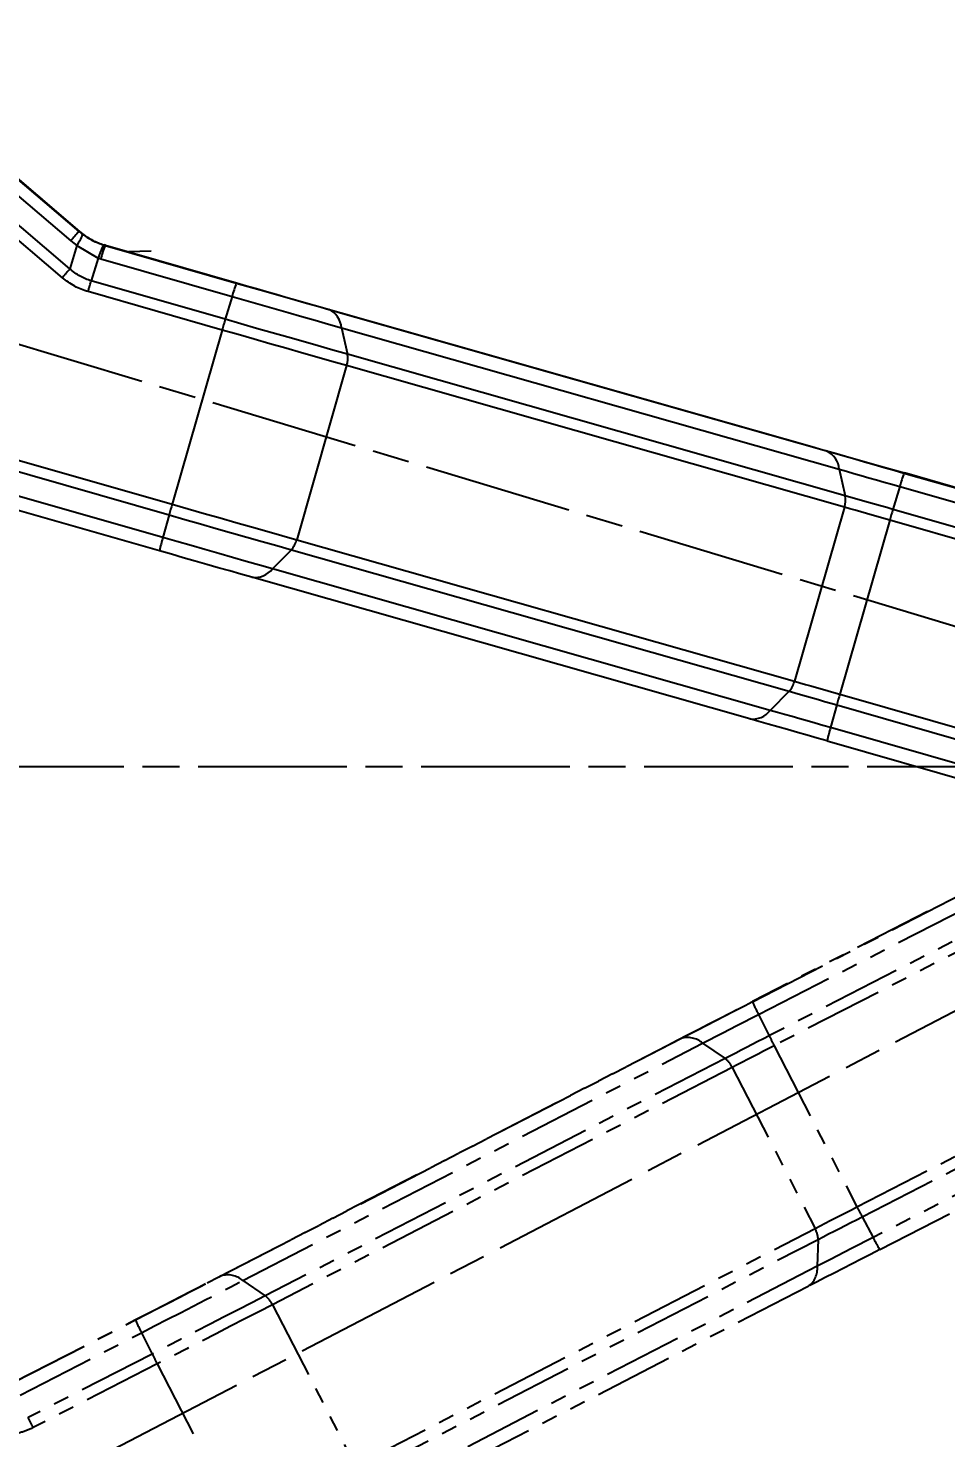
# Model space of a CAD drawing. Header units: millimetres. Extents: x 7861 to 11104, y 3791 to 6084.
# Drawn here: x 10618.1 to 10692.2, y 4411 to 4524.8 of the extents above; entities that cross this region are included whole.
import ezdxf

# ---------------------------------------------------------------- set-up
doc = ezdxf.new("R2010")
doc.units = ezdxf.units.MM
doc.linetypes.add('AM_ISO08W050', pattern=[18, 12, -1.5, 3, -1.5])
doc.linetypes.add('PHANTOM', pattern=[12.7, 6.35, -1.27, 1.27, -1.27, 1.27, -1.27])
for name, color, linetype, lineweight in [('AM_5', 3, 'Continuous', 25), ('AM_7', 4, 'AM_ISO08W050', 25), ('标注', 3, 'Continuous', 13)]:
    doc.layers.add(name, color=color, linetype=linetype, lineweight=lineweight)
doc.styles.add('SLDTEXTSTYLE1', font='txt.shx', dxfattribs={"width": 0.7, "bigfont": 'gbcbig.shx'})
doc.dimstyles.new('SLDDIMSTYLE12$0', dxfattribs={"dimtxt": 12, "dimasz": 10, "dimexe": 0, "dimexo": 0.0625, "dimgap": 0.875, "dimtad": 1, "dimdec": 1, "dimlfac": 1.8, "dimrnd": 1e-09, "dimzin": 12, "dimdsep": 46, "dimtxsty": 'SLDTEXTSTYLE1', "dimcen": 0.09, "dimdle": 8.16, "dimclrd": 3, "dimclre": 3, "dimadec": 0, "dimazin": 3, "dimtfac": 1, "dimtdec": 1, "dimtofl": 0, "dimtmove": 0, "dimatfit": 3, "dimfxl": 0, "dimfrac": 2, "dimtolj": 1, "dimlwd": 5, "dimlwe": 5, "dimarcsym": 0})
doc.dimstyles.new('SLDDIMSTYLE12$2', dxfattribs={"dimtxt": 12, "dimasz": 10, "dimexe": 0, "dimexo": 0.0625, "dimgap": 0.875, "dimtad": 1, "dimdec": 1, "dimlfac": 1.8, "dimrnd": 1e-09, "dimzin": 12, "dimdsep": 46, "dimtxsty": 'SLDTEXTSTYLE1', "dimcen": 0.09, "dimdle": 8.16, "dimclrd": 3, "dimclre": 3, "dimadec": 0, "dimazin": 3, "dimtfac": 1, "dimtdec": 1, "dimtofl": 0, "dimtmove": 0, "dimatfit": 3, "dimfxl": 0, "dimfrac": 2, "dimtolj": 1, "dimlwd": 5, "dimlwe": 5, "dimarcsym": 0})

# ---------------------------------------------------------------- blocks, each defined once
blk = doc.blocks.new('*D98')
at = {"layer": 'Defpoints', "color": 0, "transparency": 16777216}
for p in [(10426.44, 4556.8), (10427.86, 4475.73), (10730.7, 4465.16), (10730.7, 4465.16), (10449.09, 4318.39)]:
    blk.add_point(p, dxfattribs=at)
at = {"layer": '标注', "color": 3, "linetype": 'Continuous', "lineweight": 5, "transparency": 16777216}
blk.add_arc((10730.7, 4465.16), 303.03, 165.1292, 205.6373, dxfattribs=at)
at = {"layer": '标注', "color": 3, "transparency": 16777216}
for points in [[(10436.22, 4543.39), (10439.43, 4542.48), (10440.55, 4552.55)], [(10459, 4334.79), (10456.02, 4333.3), (10461.98, 4325.1)]]:
    blk.add_solid(points, dxfattribs=at)
at = {"layer": '标注', "color": 0, "transparency": 16777216, "insert": (10434.86, 4437.28), "char_height": 10, "attachment_point": 5, "rotation": 275.3833, "style": 'SLDTEXTSTYLE1'}
blk.add_mtext('\\A1;60%%D', dxfattribs=at)
blk = doc.blocks.new('*D99')
at = {"layer": 'AM_5', "color": 3, "lineweight": 5, "transparency": 16777216}
blk.add_line((10480.14, 4465.19), (10478.69, 4465.19), dxfattribs=at)
at = {"layer": 'AM_5', "color": 3, "linetype": 'Continuous', "lineweight": 5, "transparency": 16777216}
blk.add_arc((10730.6, 4465.19), 251.91, 165.5129, 177.7254, dxfattribs=at)
at = {"layer": 'AM_5', "color": 3, "transparency": 16777216}
for points in [[(10485.09, 4528.66), (10488.3, 4527.76), (10489.39, 4537.84)], [(10480.55, 4475.16), (10477.22, 4475.22), (10478.69, 4465.19)]]:
    blk.add_solid(points, dxfattribs=at)
at = {"layer": 'Defpoints', "color": 0, "transparency": 16777216}
for p in [(10426.44, 4556.8), (10483.46, 4514.01), (10480.2, 4465.19), (10733.85, 4465.19), (10730.7, 4465.16)]:
    blk.add_point(p, dxfattribs=at)
at = {"layer": 'AM_5', "color": 0, "transparency": 16777216, "insert": (10474.57, 4502.91), "char_height": 12, "attachment_point": 5, "rotation": 81.6192, "style": 'SLDTEXTSTYLE1'}
blk.add_mtext('\\A1;15%%D', dxfattribs=at)
blk = doc.blocks.new('*D85')
at = {"layer": 'AM_5', "color": 3, "linetype": 'Continuous', "lineweight": 5, "transparency": 16777216}
for p, q in [((10493.77, 4537.76), (10511.2, 4595.62)), ((10738.62, 4527.12), (10520.77, 4592.74))]:
    blk.add_line(p, q, dxfattribs=at)
at = {"layer": 'AM_5', "color": 3, "lineweight": 5, "transparency": 16777216}
blk.add_line((10730.44, 4465.28), (10748.2, 4524.24), dxfattribs=at)
at = {"layer": 'AM_5', "color": 3, "transparency": 16777216}
for points in [[(10521.26, 4594.33), (10520.29, 4591.14), (10511.2, 4595.62)], [(10739.11, 4528.72), (10738.14, 4525.53), (10748.2, 4524.24)]]:
    blk.add_solid(points, dxfattribs=at)
at = {"layer": 'Defpoints', "color": 0, "transparency": 16777216}
for p in [(10511.2, 4595.62), (10493.75, 4537.7), (10730.42, 4465.22)]:
    blk.add_point(p, dxfattribs=at)
at = {"layer": 'AM_5', "color": 0, "transparency": 16777216, "insert": (10631.68, 4566.51), "char_height": 12, "attachment_point": 5, "rotation": 343.2384, "style": 'SLDTEXTSTYLE1'}
blk.add_mtext('\\A1;225', dxfattribs=at)

msp = doc.modelspace()

# ---------------------------------------------------------------- linework, layer by layer
at = {"color": 7, "linetype": 'Continuous', "lineweight": 25}
for p, q in [((10501.92, 4522.13), (10629.502, 4485.543)), ((10502.163, 4522.994), (10629.746, 4486.408)), ((10629, 4483.711), (10500.662, 4520.514)), ((10628.724, 4482.636), (10500.385, 4519.44)), ((10616.009, 4513.737), (10622.23, 4508.43)), ((10616.042, 4513.744), (10622.263, 4508.437)), ((10615.342, 4512.985), (10621.563, 4507.678)), ((10621.493, 4505.4), (10614.784, 4511.123)), ((10620.886, 4504.692), (10614.177, 4510.415)), ((10621.563, 4507.678), (10622.057, 4507.281)), ((10622.23, 4508.43), (10622.263, 4508.437)), ((10622.263, 4508.437), (10622.509, 4508.238)), ((10624.362, 4507.309), (10624.252, 4507.342)), ((10624.252, 4507.341), (10624.362, 4507.309)), ((10624.332, 4507.302), (10624.362, 4507.309)), ((10624.332, 4507.302), (10634.925, 4504.265)), ((10624.362, 4507.309), (10634.955, 4504.271)), ((10622.057, 4507.281), (10621.493, 4505.4)), ((10622.057, 4507.281), (10623.77, 4506.279)), ((10623.77, 4506.279), (10623.217, 4504.433)), ((10623.77, 4506.279), (10623.988, 4506.214)), ((10623.988, 4506.214), (10634.582, 4503.176)), ((10628.047, 4506.841), (10626.228, 4506.774)), ((10634.029, 4501.332), (10623.217, 4504.433)), ((10633.777, 4500.466), (10622.964, 4503.567)), ((10634.582, 4503.176), (10634.029, 4501.332)), ((10641.202, 4502.487), (10681.387, 4491.059)), ((10642.391, 4502.132), (10682.576, 4490.705)), ((10643.419, 4500.652), (10643.902, 4498.512)), ((10643.419, 4500.652), (10683.604, 4489.225)), ((10633.777, 4500.466), (10629.746, 4486.408)), ((10684.087, 4487.085), (10643.902, 4498.512)), ((10643.833, 4497.594), (10639.802, 4483.535)), ((10684.018, 4486.166), (10643.833, 4497.594)), ((10683.604, 4489.225), (10684.087, 4487.085)), ((10688.823, 4488.921), (10712.618, 4482.097)), ((10704.115, 4484.55), (10688.853, 4488.927)), ((10688.479, 4487.832), (10687.927, 4485.988)), ((10688.479, 4487.832), (10713.691, 4480.602)), ((10684.018, 4486.166), (10679.987, 4472.108)), ((10715.085, 4478.2), (10687.927, 4485.988)), ((10629.502, 4485.543), (10629, 4483.711)), ((10687.674, 4485.122), (10683.644, 4471.064)), ((10708.958, 4479.019), (10687.674, 4485.122)), ((10639.802, 4483.535), (10679.987, 4472.108)), ((10639.375, 4482.723), (10637.837, 4481.186)), ((10639.375, 4482.723), (10679.56, 4471.296)), ((10678.023, 4469.759), (10637.837, 4481.186)), ((10676.375, 4469.077), (10636.19, 4480.504)), ((10679.56, 4471.296), (10678.023, 4469.759)), ((10683.644, 4471.064), (10704.927, 4464.96)), ((10683.4, 4470.199), (10682.898, 4468.367)), ((10683.4, 4470.199), (10710.558, 4462.411)), ((10708.11, 4461.137), (10682.898, 4468.367)), ((10682.621, 4467.292), (10706.43, 4460.465))]:
    msp.add_line(p, q, dxfattribs=at)
at = {"color": 7, "linetype": 'PHANTOM', "lineweight": 25}
for p, q in [((10676.585, 4446.23), (10698.605, 4457.537)), ((10677.079, 4445.201), (10698.925, 4456.418)), ((10699.498, 4454.549), (10677.938, 4443.478)), ((10690.726, 4453.507), (10676.602, 4446.255)), ((10698.043, 4452.788), (10678.346, 4442.674)), ((10677.079, 4445.201), (10677.938, 4443.478)), ((10632.576, 4423.535), (10669.699, 4442.701)), ((10633.686, 4424.09), (10670.808, 4443.256)), ((10635.448, 4423.714), (10672.571, 4442.88)), ((10672.571, 4442.88), (10674.388, 4441.65)), ((10678.346, 4442.674), (10685.027, 4429.664)), ((10674.388, 4441.65), (10637.265, 4422.484)), ((10674.965, 4440.933), (10637.843, 4421.767)), ((10674.965, 4440.933), (10681.646, 4427.923)), ((10685.441, 4428.867), (10708.528, 4440.722)), ((10685.027, 4429.664), (10704.724, 4439.778)), ((10709.661, 4439.168), (10686.329, 4427.187)), ((10686.863, 4426.214), (10708.896, 4437.528)), ((10685.441, 4428.867), (10686.329, 4427.187)), ((10644.523, 4408.757), (10681.646, 4427.923)), ((10644.768, 4407.873), (10681.891, 4427.039)), ((10681.891, 4427.039), (10681.821, 4424.866)), ((10681.821, 4424.866), (10644.699, 4405.7)), ((10635.448, 4423.714), (10637.265, 4422.484)), ((10681.087, 4423.241), (10643.964, 4404.075)), ((10637.843, 4421.767), (10644.523, 4408.757)), ((10616.979, 4415.502), (10626.782, 4420.536)), ((10616.996, 4415.527), (10626.8, 4420.561)), ((10617.473, 4414.473), (10627.277, 4419.507)), ((10627.277, 4419.507), (10628.136, 4417.784)), ((10628.136, 4417.784), (10618.13, 4412.646)), ((10628.544, 4416.98), (10618.538, 4411.842)), ((10628.544, 4416.98), (10635.225, 4403.97))]:
    msp.add_line(p, q, dxfattribs=at)
at = {"color": 7, "linetype": 'Continuous', "lineweight": 25, "flags": 128}
for points in [[(10634.925, 4504.265), (10635.886, 4503.989), (10636.845, 4503.715), (10637.798, 4503.442), (10638.744, 4503.172), (10639.679, 4502.905), (10640.6, 4502.642), (10641.505, 4502.384), (10642.391, 4502.132)], [(10634.955, 4504.271), (10635.759, 4504.041), (10636.561, 4503.811), (10637.359, 4503.583), (10638.15, 4503.357), (10638.932, 4503.133), (10639.703, 4502.913), (10640.46, 4502.698), (10641.202, 4502.487)], [(10634.582, 4503.176), (10635.719, 4502.85), (10636.854, 4502.525), (10637.982, 4502.202), (10639.102, 4501.882), (10640.208, 4501.566), (10641.299, 4501.255), (10642.37, 4500.95), (10643.419, 4500.652)], [(10643.902, 4498.512), (10642.731, 4498.846), (10641.534, 4499.186), (10640.315, 4499.534), (10639.079, 4499.887), (10637.829, 4500.244), (10636.568, 4500.605), (10635.3, 4500.968), (10634.029, 4501.332)], [(10643.833, 4497.594), (10642.639, 4497.933), (10641.42, 4498.281), (10640.179, 4498.634), (10638.92, 4498.994), (10637.647, 4499.358), (10636.362, 4499.725), (10635.071, 4500.095), (10633.777, 4500.466)], [(10681.387, 4491.059), (10682.273, 4490.807), (10683.178, 4490.55), (10684.099, 4490.287), (10685.034, 4490.02), (10685.98, 4489.75), (10686.933, 4489.477), (10687.892, 4489.202), (10688.853, 4488.927)], [(10682.576, 4490.705), (10683.317, 4490.494), (10684.075, 4490.278), (10684.846, 4490.058), (10685.628, 4489.835), (10686.419, 4489.609), (10687.217, 4489.381), (10688.019, 4489.151), (10688.823, 4488.921)], [(10683.604, 4489.225), (10684.182, 4489.06), (10684.773, 4488.892), (10685.375, 4488.72), (10685.986, 4488.546), (10686.603, 4488.369), (10687.226, 4488.191), (10687.852, 4488.012), (10688.479, 4487.832)], [(10687.927, 4485.988), (10687.433, 4486.13), (10686.94, 4486.271), (10686.449, 4486.411), (10685.963, 4486.55), (10685.482, 4486.687), (10685.008, 4486.823), (10684.543, 4486.955), (10684.087, 4487.085)], [(10629.746, 4486.408), (10631.04, 4486.037), (10632.331, 4485.667), (10633.616, 4485.3), (10634.889, 4484.936), (10636.148, 4484.576), (10637.389, 4484.222), (10638.608, 4483.875), (10639.802, 4483.535)], [(10687.674, 4485.122), (10687.204, 4485.257), (10686.734, 4485.391), (10686.267, 4485.525), (10685.804, 4485.657), (10685.346, 4485.788), (10684.895, 4485.917), (10684.452, 4486.043), (10684.018, 4486.166)], [(10629.502, 4485.543), (10630.773, 4485.179), (10632.041, 4484.816), (10633.302, 4484.455), (10634.552, 4484.098), (10635.788, 4483.745), (10637.007, 4483.398), (10638.204, 4483.057), (10639.375, 4482.723)], [(10637.837, 4481.186), (10636.789, 4481.485), (10635.717, 4481.79), (10634.627, 4482.101), (10633.521, 4482.417), (10632.401, 4482.737), (10631.273, 4483.06), (10630.138, 4483.384), (10629, 4483.711)], [(10636.19, 4480.504), (10635.304, 4480.756), (10634.399, 4481.014), (10633.477, 4481.277), (10632.543, 4481.543), (10631.597, 4481.814), (10630.644, 4482.086), (10629.685, 4482.361), (10628.724, 4482.636)], [(10679.987, 4472.108), (10680.421, 4471.985), (10680.864, 4471.858), (10681.315, 4471.73), (10681.773, 4471.599), (10682.236, 4471.467), (10682.703, 4471.333), (10683.173, 4471.199), (10683.644, 4471.064)], [(10679.56, 4471.296), (10680.016, 4471.166), (10680.482, 4471.034), (10680.955, 4470.899), (10681.436, 4470.762), (10681.922, 4470.623), (10682.413, 4470.482), (10682.906, 4470.341), (10683.4, 4470.199)], [(10682.898, 4468.367), (10682.271, 4468.546), (10681.645, 4468.726), (10681.022, 4468.904), (10680.404, 4469.08), (10679.794, 4469.255), (10679.192, 4469.426), (10678.601, 4469.594), (10678.023, 4469.759)], [(10682.622, 4467.292), (10681.818, 4467.523), (10681.015, 4467.752), (10680.218, 4467.981), (10679.426, 4468.207), (10678.644, 4468.43), (10677.873, 4468.65), (10677.116, 4468.866), (10676.375, 4469.077)]]:
    msp.add_lwpolyline(points, dxfattribs=at)
at = {"color": 7, "linetype": 'PHANTOM', "lineweight": 25, "flags": 128}
for points in [[(10669.699, 4442.701), (10670.517, 4443.123), (10671.354, 4443.554), (10672.205, 4443.993), (10673.069, 4444.438), (10673.944, 4444.888), (10674.826, 4445.342), (10675.713, 4445.798), (10676.602, 4446.255)], [(10670.808, 4443.256), (10671.493, 4443.609), (10672.193, 4443.97), (10672.906, 4444.337), (10673.629, 4444.71), (10674.36, 4445.086), (10675.098, 4445.466), (10675.841, 4445.847), (10676.585, 4446.23)], [(10672.571, 4442.88), (10673.105, 4443.156), (10673.651, 4443.437), (10674.208, 4443.724), (10674.772, 4444.014), (10675.343, 4444.308), (10675.919, 4444.605), (10676.498, 4444.902), (10677.079, 4445.201)], [(10677.938, 4443.478), (10677.481, 4443.243), (10677.024, 4443.009), (10676.571, 4442.775), (10676.121, 4442.544), (10675.677, 4442.315), (10675.239, 4442.089), (10674.809, 4441.868), (10674.388, 4441.65)], [(10678.346, 4442.674), (10677.911, 4442.45), (10677.476, 4442.227), (10677.044, 4442.004), (10676.616, 4441.784), (10676.193, 4441.566), (10675.776, 4441.351), (10675.366, 4441.14), (10674.965, 4440.933)], [(10681.646, 4427.923), (10682.047, 4428.13), (10682.457, 4428.341), (10682.874, 4428.556), (10683.297, 4428.774), (10683.725, 4428.995), (10684.157, 4429.217), (10684.592, 4429.44), (10685.027, 4429.664)], [(10681.891, 4427.039), (10682.312, 4427.257), (10682.742, 4427.478), (10683.18, 4427.704), (10683.624, 4427.933), (10684.074, 4428.165), (10684.528, 4428.398), (10684.984, 4428.632), (10685.441, 4428.867)], [(10686.329, 4427.187), (10685.749, 4426.889), (10685.17, 4426.591), (10684.594, 4426.295), (10684.023, 4426.001), (10683.458, 4425.71), (10682.902, 4425.424), (10682.356, 4425.142), (10681.821, 4424.866)], [(10686.863, 4426.215), (10686.119, 4425.832), (10685.377, 4425.451), (10684.639, 4425.072), (10683.907, 4424.695), (10683.184, 4424.323), (10682.471, 4423.955), (10681.772, 4423.594), (10681.087, 4423.241)], [(10626.782, 4420.536), (10627.672, 4420.993), (10628.559, 4421.448), (10629.441, 4421.902), (10630.315, 4422.352), (10631.179, 4422.797), (10632.031, 4423.236), (10632.867, 4423.667), (10633.686, 4424.09)], [(10626.8, 4420.561), (10627.544, 4420.943), (10628.286, 4421.325), (10629.024, 4421.704), (10629.756, 4422.081), (10630.479, 4422.453), (10631.191, 4422.82), (10631.891, 4423.181), (10632.576, 4423.535)], [(10627.277, 4419.507), (10628.329, 4420.048), (10629.379, 4420.587), (10630.423, 4421.124), (10631.458, 4421.657), (10632.481, 4422.184), (10633.489, 4422.703), (10634.479, 4423.214), (10635.448, 4423.714)], [(10637.265, 4422.484), (10636.182, 4421.926), (10635.076, 4421.355), (10633.95, 4420.775), (10632.807, 4420.186), (10631.651, 4419.591), (10630.485, 4418.991), (10629.312, 4418.388), (10628.136, 4417.784)], [(10637.843, 4421.767), (10636.74, 4421.198), (10635.613, 4420.617), (10634.466, 4420.026), (10633.302, 4419.426), (10632.125, 4418.82), (10630.937, 4418.209), (10629.742, 4417.595), (10628.544, 4416.98)]]:
    msp.add_lwpolyline(points, dxfattribs=at)
at = {"color": 7, "linetype": 'Continuous', "lineweight": 25}
for centre, radius, start, end in [((10636.859, 4494.78), 20.007, 136.98231, 139.86093), ((10639.665, 4501.865), 16.269, 160.47233, 164.49361), ((10650.258, 4498.827), 16.269, 160.47233, 164.49361), ((10641.607, 4500.491), 1.819, 5.07762, 64.46165), ((10714.468, 4477.409), 83.921, 163.43713, 164.05307), ((10641.953, 4498.198), 1.975, 342.17658, 9.14397), ((10681.792, 4489.064), 1.819, 5.07766, 64.46203), ((10704.155, 4483.483), 16.268, 160.47228, 164.49364), ((10682.138, 4486.771), 1.975, 342.17656, 9.14413), ((10709.198, 4463.546), 82.676, 163.94748, 164.56969), ((10768.365, 4462.065), 83.921, 163.43713, 164.05307), ((10643.08, 4479.513), 14.692, 163.40044, 167.7271), ((10637.91, 4484.011), 1.95, 318.69224, 345.8928), ((10636.429, 4482.257), 1.77, 262.23993, 322.75953), ((10678.096, 4472.583), 1.95, 318.69201, 345.89284), ((10763.096, 4448.202), 82.676, 163.94748, 164.5697), ((10676.614, 4470.83), 1.77, 262.23993, 322.75953), ((10696.978, 4464.169), 14.692, 163.40041, 167.72716)]:
    msp.add_arc(centre, radius, start, end, dxfattribs=at)
at = {"color": 7, "linetype": 'PHANTOM', "lineweight": 25}
for centre, radius, start, end in [((10691.486, 4452.756), 16.268, 203.65312, 207.67448), ((10671.36, 4441.522), 1.819, 48.2585, 107.64287), ((10752.964, 4481.078), 83.921, 206.61797, 207.23391), ((10673.181, 4440.087), 1.975, 25.3574, 52.32497), ((10758.608, 4467.363), 82.676, 207.12832, 207.75054), ((10679.942, 4426.976), 1.95, 1.87285, 29.07368), ((10699.468, 4433.761), 14.692, 206.58125, 210.908), ((10680.061, 4424.683), 1.77, 305.42077, 5.94037), ((10634.237, 4422.356), 1.819, 48.25846, 107.64249), ((10636.058, 4420.921), 1.975, 25.35742, 52.32481), ((10641.684, 4427.063), 16.269, 203.65317, 207.67445), ((10703.162, 4455.384), 83.921, 206.61798, 207.23391)]:
    msp.add_arc(centre, radius, start, end, dxfattribs=at)
at = {"color": 7, "linetype": 'Continuous', "lineweight": 25}
for points, knots in [([(10622.477, 4508.231), (10622.482, 4508.167), (10622.492, 4508.038), (10622.202, 4507.533), (10622.057, 4507.281)], [0, 0, 0, 0, 0.5008043, 1, 1, 1, 1]), ([(10622.23, 4508.43), (10622.276, 4508.392), (10622.357, 4508.323), (10622.44, 4508.259), (10622.477, 4508.231)], [0, 0, 0, 0, 0.5576718, 1, 1, 1, 1]), ([(10622.477, 4508.231), (10622.752, 4508.041), (10623.293, 4507.668), (10623.916, 4507.445), (10624.223, 4507.335)], [0, 0, 0, 0, 0.5083155, 1, 1, 1, 1]), ([(10622.509, 4508.238), (10622.783, 4508.048), (10623.322, 4507.674), (10623.946, 4507.451), (10624.252, 4507.341)], [0, 0, 0, 0, 0.50800634, 1, 1, 1, 1]), ([(10624.223, 4507.335), (10624.186, 4507.29), (10624.113, 4507.2), (10623.884, 4506.586), (10623.77, 4506.279)], [0, 0, 0, 0, 0.5, 1, 1, 1, 1]), ([(10624.223, 4507.335), (10624.243, 4507.329), (10624.279, 4507.318), (10624.316, 4507.307), (10624.332, 4507.302)], [0, 0, 0, 0, 0.5601455, 1, 1, 1, 1]), ([(10623.217, 4504.433), (10622.907, 4504.543), (10622.277, 4504.766), (10621.757, 4505.186), (10621.493, 4505.4)], [0, 0, 0, 0, 0.4914989, 1, 1, 1, 1]), ([(10622.964, 4503.567), (10622.595, 4503.695), (10621.841, 4503.958), (10621.208, 4504.444), (10620.886, 4504.692)], [0, 0, 0, 0, 0.4902935, 1, 1, 1, 1])]:
    msp.add_open_spline(points, degree=3, knots=knots, dxfattribs=at)
for points in [[(10620.886, 4504.692), (10620.945, 4504.761), (10621.063, 4504.9), (10621.231, 4505.096), (10621.381, 4505.27), (10621.456, 4505.357), (10621.493, 4505.4)], [(10622.964, 4503.567), (10622.988, 4503.65), (10623.037, 4503.817), (10623.105, 4504.054), (10623.168, 4504.268), (10623.201, 4504.378), (10623.217, 4504.433)]]:
    msp.add_open_spline(points, degree=3, dxfattribs=at)
at = {"color": 7, "linetype": 'PHANTOM', "lineweight": 25}
msp.add_open_spline([(10618.538, 4411.842), (10618.181, 4411.683), (10617.452, 4411.359), (10616.657, 4411.28), (10616.252, 4411.24)], degree=3, knots=[0, 0, 0, 0, 0.4902935, 1, 1, 1, 1], dxfattribs=at)
msp.add_open_spline([(10618.538, 4411.842), (10618.499, 4411.92), (10618.419, 4412.074), (10618.307, 4412.294), (10618.207, 4412.493), (10618.155, 4412.595), (10618.13, 4412.646)], degree=3, dxfattribs=at)
at = {"layer": 'AM_7'}
for p, q in [((10730.705, 4465.162), (10426.437, 4556.803)), ((10733.853, 4465.193), (10480.201, 4465.193)), ((10730.705, 4465.162), (10449.092, 4318.387))]:
    msp.add_line(p, q, dxfattribs=at)

# ---------------------------------------------------------------- dimensions: what is measured, and where the dimension line sits
at = {"layer": 'AM_5'}
dim = msp.add_linear_dim(base=(10511.2, 4595.622), p1=(10730.424, 4465.22), p2=(10493.755, 4537.702), angle=163.23837, text='225', dimstyle='SLDDIMSTYLE12$0', override={"dimlfac": 1, "dimpost": ''}, dxfattribs=at)
dim.commit()
dim.dimension.update_dxf_attribs({"geometry": '*D85', "text_midpoint": (10631.682, 4566.514)})
dim = msp.add_angular_dim_2l(base=(10483.462, 4514.013), line1=((10730.705, 4465.162), (10426.437, 4556.803)), line2=((10733.853, 4465.193), (10480.201, 4465.193)), text='15%%D', dimstyle='SLDDIMSTYLE12$2', override={"dimlfac": 1, "dimpost": ''}, dxfattribs=at)
dim.commit()
dim.dimension.update_dxf_attribs({"geometry": '*D99', "text_midpoint": (10474.574, 4502.912)})
at = {"layer": '标注'}
dim = msp.add_angular_dim_2l(base=(10427.857, 4475.729), line1=((10730.705, 4465.162), (10426.437, 4556.803)), line2=((10730.705, 4465.162), (10449.092, 4318.387)), text='60%%D', dimstyle='SLDDIMSTYLE12$2', override={"dimtxt": 10, "dimadec": 3, "dimtdec": 3, "dimtzin": 0}, dxfattribs=at)
dim.commit()
dim.dimension.update_dxf_attribs({"geometry": '*D98', "text_midpoint": (10434.858, 4437.283)})

doc.saveas('drawing.dxf')
